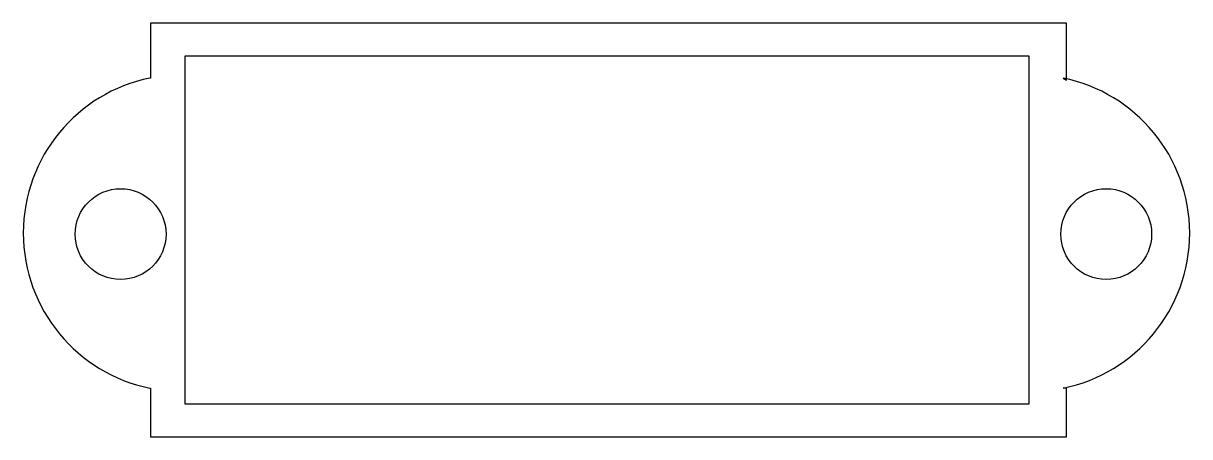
# Model space of a CAD drawing. Header units: centimetres. Extents: x -9.3 to 9.3, y -3.3 to 3.3.
import ezdxf

# ---------------------------------------------------------------- set-up
doc = ezdxf.new("R2010")
doc.units = ezdxf.units.CM
doc.header["$MEASUREMENT"] = 0
doc.layers.add('Camada 1', color=7, linetype='Continuous')

msp = doc.modelspace()

# ---------------------------------------------------------------- linework, layer by layer
at = {"layer": 'Camada 1', "color": 7, "lineweight": 25}
msp.add_lwpolyline([(-6.75719, -2.78524), (6.77105, -2.78524), (6.77105, 2.78522), (-6.75719, 2.78522), (-6.75719, -2.78524)], close=True, dxfattribs=at)
for centre in [(-7.78507, -0.06641), (8.00619, -0.06641)]:
    msp.add_ellipse(centre, major_axis=(0, 0.72768), ratio=1, dxfattribs=at)
at = {"layer": 'Camada 1'}
msp.add_open_spline([(7.36788, -2.53471), (7.36788, -2.53471), (7.36788, -3.31184), (7.36788, -3.31184), (7.36788, -3.31184), (7.36788, -3.31184), (-7.3043, -3.31184), (-7.3043, -3.31184), (-7.3043, -3.31184), (-7.3043, -3.31184), (-7.3043, -2.53476), (-7.3043, -2.53476), (-7.3043, -2.53476), (-7.3043, -2.53476), (-7.31814, -2.53476), (-7.31814, -2.53476), (-7.31814, -2.53476), (-8.474, -2.2982), (-9.34347, -1.27556), (-9.34347, -0.04974), (-9.34347, -0.04974), (-9.34347, 1.17602), (-8.474, 2.19877), (-7.31814, 2.43528), (-7.31814, 2.43528), (-7.31814, 2.43528), (-7.3043, 2.43528), (-7.3043, 2.43528), (-7.3043, 2.43528), (-7.3043, 2.43528), (-7.3043, 3.31184), (-7.3043, 3.31184), (-7.3043, 3.31184), (-7.3043, 3.31184), (7.36788, 3.31184), (7.36788, 3.31184), (7.36788, 3.31184), (7.36788, 3.31184), (7.36788, 2.40181), (7.36788, 2.40181), (7.36788, 2.40181), (7.36788, 2.40181), (7.31814, 2.43528), (7.31814, 2.43528), (7.31814, 2.43528), (8.47403, 2.19874), (9.34347, 1.1761), (9.34347, -0.04971), (9.34347, -0.04971), (9.34347, -1.27547), (8.47402, -2.29822), (7.31814, -2.53473), (7.31814, -2.53473), (7.31814, -2.53473), (7.36788, -2.53471), (7.36788, -2.53471)], degree=3, knots=[0, 0, 0, 0, 0.06666667, 0.06666667, 0.06666667, 0.06666667, 0.13333333, 0.13333333, 0.13333333, 0.13333333, 0.2, 0.2, 0.2, 0.2, 0.26666667, 0.26666667, 0.26666667, 0.26666667, 0.33333333, 0.33333333, 0.33333333, 0.33333333, 0.4, 0.4, 0.4, 0.4, 0.46666667, 0.46666667, 0.46666667, 0.46666667, 0.53333333, 0.53333333, 0.53333333, 0.53333333, 0.6, 0.6, 0.6, 0.6, 0.66666667, 0.66666667, 0.66666667, 0.66666667, 0.73333333, 0.73333333, 0.73333333, 0.73333333, 0.8, 0.8, 0.8, 0.8, 0.86666667, 0.86666667, 0.86666667, 0.86666667, 1, 1, 1, 1], dxfattribs=at)

doc.saveas('drawing.dxf')
